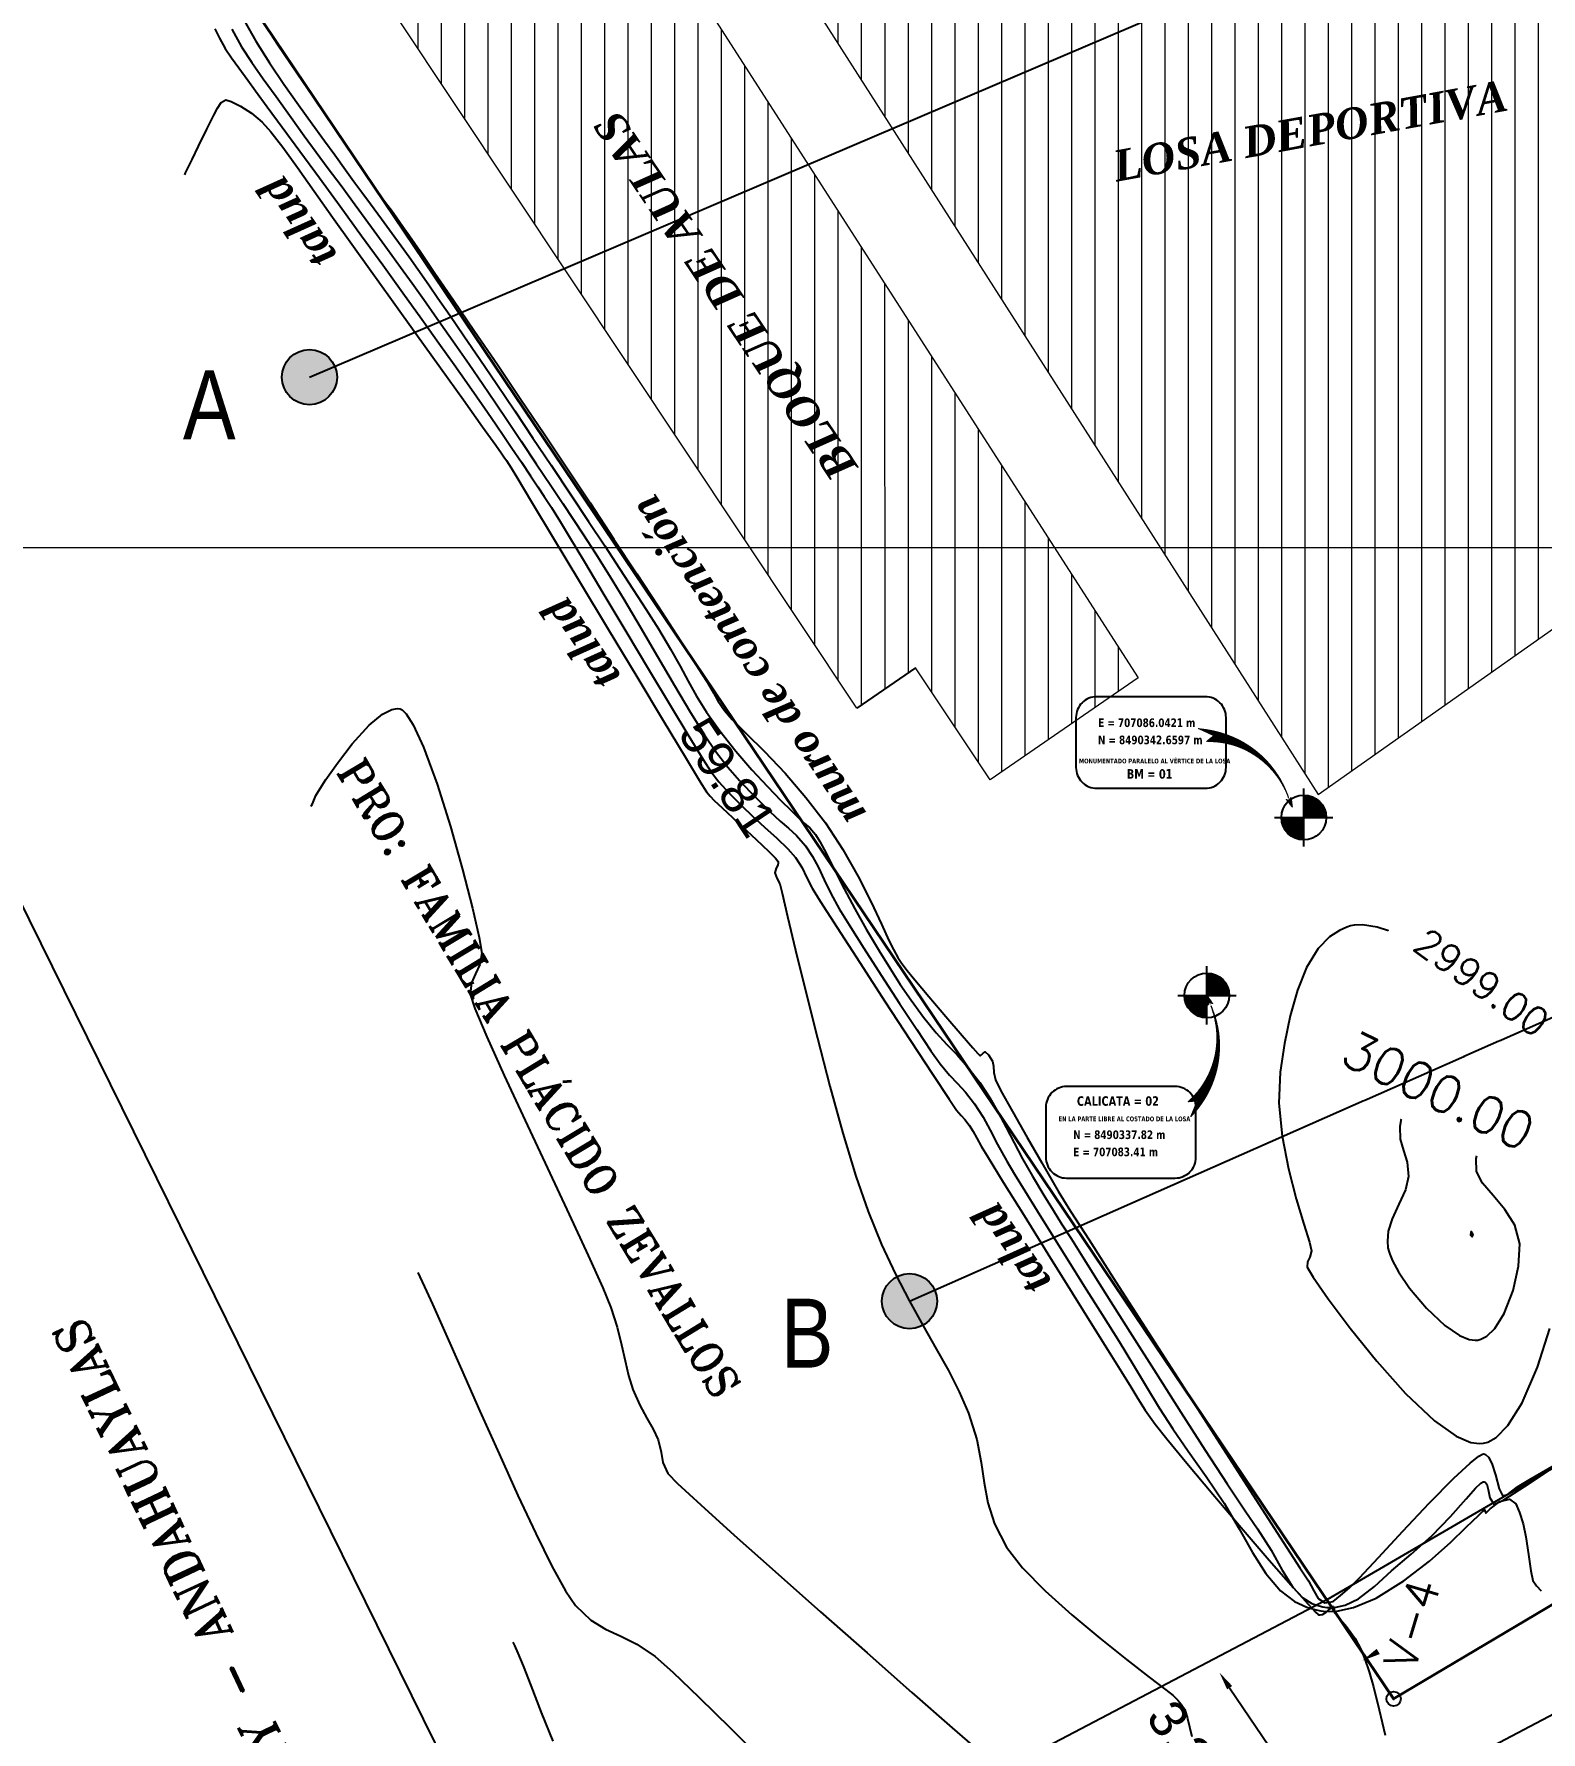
# Model space of a CAD drawing. Header units: metres. Extents: x 706106 to 709341, y 8490035 to 8490642.
# Drawn here: x 708921.59 to 708962.58, y 8490420.13 to 8490466.32 of the extents above; entities that cross this region are included whole.
import ezdxf
from ezdxf.enums import TextEntityAlignment as Align

# ---------------------------------------------------------------- set-up
doc = ezdxf.new("R2010")
doc.units = ezdxf.units.M
for name, color, linetype, lineweight in [('auxiliar', 1, 'Continuous', 9), ('BLOQUES', 7, 'Continuous', 60), ('detalles', 84, 'Continuous', 25), ('V-INTEREG', 5, 'Continuous', 5)]:
    doc.layers.add(name, color=color, linetype=linetype, lineweight=lineweight)
for name, color, linetype in [('C-ANNO-MATC-TEXT', 150, 'Continuous'), ('C-PROP-BRNG', 92, 'Continuous'), ('C-PROP-TEXT', 92, 'Continuous'), ('C-ROAD-SECT-DIAG', 212, 'Continuous'), ('C-ROAD-TEXT', 11, 'Continuous'), ('C-SSWR-PIPE-PATT', 7, 'Continuous'), ('C-STRM-STRC', 170, 'Continuous'), ('C-TOPO', 7, 'Continuous'), ('C-TOPO-MAJR', 9, 'Continuous'), ('C-TOPO-MINR', 8, 'Continuous'), ('CALLES', 7, 'Continuous'), ('V-SITE-VEGE', 80, 'Continuous')]:
    doc.layers.add(name, color=color, linetype=linetype)
doc.styles.add('COTAS', font='arial.ttf')
doc.styles.add('MtXpl_Palatino_Linot', font='')
doc.styles.add('MtXpl_Verdana', font='')
doc.styles.add('ROMANT', font='romant.shx')
doc.styles.get("Standard").update_dxf_attribs({"font": 'simplex.shx'})
doc.styles.get('MtXpl_Palatino_Linot').set_extended_font_data('Palatino Linotype', italic=True, bold=True)
doc.styles.get('MtXpl_Verdana').set_extended_font_data('Verdana', bold=True)
doc.dimstyles.new('GenAng', dxfattribs={"dimtxt": 1, "dimasz": 0.5, "dimexe": 0.18, "dimexo": 0.0625, "dimgap": 0.1, "dimtad": 0, "dimdec": 3, "dimzin": 1, "dimdsep": 46, "dimtxsty": 'COTAS', "dimcen": 0.09, "dimse1": 1, "dimse2": 1, "dimaunit": 1, "dimadec": 3, "dimazin": 0, "dimtfac": 1, "dimtdec": 3, "dimtofl": 0, "dimtmove": 2, "dimatfit": 3, "dimfxl": 1, "dimtolj": 1, "dimtzin": 1, "dimarcsym": 0})
pattern_1 = [(90, (1871.6006, 294.6607), (-0.635, 0), [])]

# ---------------------------------------------------------------- blocks, each defined once
blk = doc.blocks.new('bm')
for p, q in [((0, -0.13), (0, 0.13)), ((-0.13, 0), (0.13, 0))]:
    blk.add_line(p, q)
at = {"const_width": 0.1}
for points in [[(0.05, 0, 0.414214), (0, 0.05, 1)], [(-0.05, 0, 0.414214), (0, -0.05, 1)]]:
    blk.add_lwpolyline(points, format="xyb", dxfattribs=at)
blk.add_circle((0, 0), 0.1)
blk = doc.blocks.new('*D8')
at = {"layer": 'C-STRM-STRC', "color": 0, "lineweight": -2, "transparency": 16777216}
blk.add_line((708954.111, 8490421.34), (708955.366, 8490419.479), dxfattribs=at)
at = {"layer": 'C-STRM-STRC', "color": 0, "transparency": 16777216}
for points in [[(708954.18, 8490421.387), (708954.042, 8490421.293), (708953.832, 8490421.755)], [(708955.435, 8490419.525), (708955.297, 8490419.432), (708955.646, 8490419.064)]]:
    blk.add_solid(points, dxfattribs=at)
at = {"layer": 'Defpoints', "color": 0, "transparency": 16777216}
for p in [(708956.757, 8490423.727), (708958.571, 8490421.037), (708955.646, 8490419.064)]:
    blk.add_point(p, dxfattribs=at)
at = {"layer": 'C-STRM-STRC', "color": 0, "lineweight": 40, "transparency": 16777216, "insert": (708953.194, 8490419.368), "char_height": 1, "attachment_point": 5, "rotation": 303.9889, "style": 'COTAS'}
blk.add_mtext('\\A1;3.245', dxfattribs=at)

msp = doc.modelspace()

# ---------------------------------------------------------------- hatches: boundary and pattern name
h = msp.add_hatch(color=256)
h.dxf.hatch_style = 1
h.set_gradient(color1=(0, 0, 255), color2=(255, 255, 0), tint=1, name='INVSPHERICAL')
h.paths.add_polyline_path([(708928.3313, 8490456.9876, 1), (708929.8313, 8490456.9876, 1)])
h = msp.add_hatch(color=256)
h.dxf.hatch_style = 1
h.set_gradient(color1=(0, 0, 255), color2=(255, 255, 0), tint=1, name='INVSPHERICAL')
h.paths.add_polyline_path([(708944.653, 8490431.8538, 1), (708946.153, 8490431.8538, 1)])
at = {"layer": 'BLOQUES', "lineweight": 0}
h = msp.add_hatch(dxfattribs=at)
h.set_pattern_fill('ANSI31', color=256, scale=0.2, angle=45)
h.set_pattern_definition(pattern_1)
h.paths.add_polyline_path([(708940.3545, 8490470.9222), (708956.5226, 8490445.6383), (708971.2653, 8490456.0372), (708955.6117, 8490480.5847)])
h.paths.add_polyline_path([(708950.8527, 8490462.0173), (708962.0978, 8490464.0654), (708961.8601, 8490465.3706), (708950.615, 8490463.3225)], flags=24)
h.paths.add_polyline_path([(708944.6448, 8490454.625), (708937.7683, 8490464.8681), (708936.3541, 8490463.9186), (708943.2306, 8490453.6756)], flags=24)
h.paths.add_polyline_path([(708939.7255, 8490477.553), (708948.6779, 8490486.4318), (708947.4784, 8490487.6412), (708938.526, 8490478.7624)], flags=24)
h = msp.add_hatch(dxfattribs=at)
h.set_pattern_fill('ANSI31', color=256, scale=0.2, angle=45)
h.set_pattern_definition(pattern_1)
h.paths.add_polyline_path([(708951.618, 8490448.8094), (708947.5931, 8490446.0312), (708945.5645, 8490449.0831), (708943.9662, 8490447.9798), (708929.9067, 8490469.1313), (708936.0246, 8490473.075)])
h.paths.add_polyline_path([(708950.8527, 8490462.0173), (708962.0978, 8490464.0654), (708961.8601, 8490465.3706), (708950.615, 8490463.3225)], flags=24)
h.paths.add_polyline_path([(708944.6448, 8490454.625), (708937.7683, 8490464.8681), (708936.3541, 8490463.9186), (708943.2306, 8490453.6756)], flags=24)
at = {"layer": 'V-INTEREG', "lineweight": 0}
h = msp.add_hatch(dxfattribs=at)
h.set_pattern_fill('ANSI31', color=8, scale=0.027191, angle=-156.38919, style=0)
h.set_pattern_definition([(248.61081, (708959.4046887, 8490443.1604967), (0.0031647951, -0.0012395809), [])])
edge = h.paths.add_edge_path()
edge.add_line((708953.2622, 8490447.4295), (708953.6788, 8490447.2356))
edge.add_line((708953.6788, 8490447.2356), (708953.4841, 8490447.0744))
edge.add_arc((708953.5411, 8490444.7617), 2.3134, 17.83878, 91.41131, ccw=False)
edge.add_arc((708953.1031, 8490444.6775), 2.7566, 16.71651, 86.69291)
h.paths.add_polyline_path([(708955.657, 8490445.5059), (708955.7433, 8490445.4704), (708955.7849, 8490445.563), (708955.8201, 8490445.2877)])
h = msp.add_hatch(dxfattribs=at)
h.set_pattern_fill('ANSI31', color=8, scale=0.027191, angle=-113.90462, style=0)
h.set_pattern_definition([(291.095383, (708957.1991305, 8490441.431219), (0.00317111, 0.001223336), [])])
edge = h.paths.add_edge_path()
edge.add_line((708953.0551, 8490436.8613), (708953.2314, 8490437.2857))
edge.add_line((708953.2314, 8490437.2857), (708952.979, 8490437.2731))
edge.add_arc((708951.459, 8490439.0171), 2.3134, 311.07327, 384.6458)
edge.add_arc((708951.0792, 8490438.7834), 2.7566, 315.79167, 385.76806, ccw=False)
h.paths.add_polyline_path([(708953.522, 8490439.8973), (708953.5617, 8490439.9818), (708953.6549, 8490439.9416), (708953.4949, 8490440.1684)])

# ---------------------------------------------------------------- linework, layer by layer
msp.add_line((708945.5645, 8490449.0831, 507.051), (708943.9662, 8490447.9798, 507.051))
at = {"elevation": 507.051, "flags": 128}
for points in [[(708956.7574, 8490423.7273), (708935.9609, 8490412.8125), (708891.8311, 8490502.3495)], [(708929.0813, 8490456.9876), (708975.8019, 8490476.9281)], [(708938.4334, 8490407.7151), (709017.3188, 8490449.3105), (709020.3086, 8490442.4641), (709027.3455, 8490402.3495)]]:
    msp.add_lwpolyline(points, dxfattribs=at)
for centre in [(708929.0813, 8490456.9876, 507.051), (708945.403, 8490431.8538, 3510.051)]:
    msp.add_circle(centre, 0.75)
at = {"lineweight": 40}
msp.add_solid([(708958.1104, 8490422.3982, 507.051), (708958.1943, 8490422.2542, 507.051), (708957.7203, 8490422.0745, 507.051)], dxfattribs=at)
at = {"layer": 'BLOQUES', "lineweight": 0, "elevation": 507.051, "flags": 128}
msp.add_lwpolyline([(708940.3545, 8490470.9222), (708956.5226, 8490445.6383), (708971.2653, 8490456.0372), (708955.6117, 8490480.5847)], close=True, dxfattribs=at)
msp.add_lwpolyline([(708951.618, 8490448.8094), (708947.5931, 8490446.0312), (708945.5645, 8490449.0831), (708943.9662, 8490447.9798), (708929.9067, 8490469.1313), (708936.0246, 8490473.075), (708951.618, 8490448.8094)], dxfattribs=at)
at = {"layer": 'C-ANNO-MATC-TEXT', "lineweight": 0}
msp.add_line((708890.0854, 8490452.3495, 507.051), (709050.0854, 8490452.3495, 507.051), dxfattribs=at)
at = {"layer": 'C-ROAD-SECT-DIAG', "lineweight": 40, "elevation": 507.051, "flags": 128}
msp.add_lwpolyline([(708956.7574, 8490423.7273), (708958.5463, 8490421.074)], dxfattribs=at)
at = {"layer": 'C-ROAD-TEXT', "color": 4, "linetype": 'Continuous', "lineweight": -3}
msp.add_lwpolyline([(708954.0141, 8490446.3713), (708954.0141, 8490447.7293, 0.4142136), (708953.4477, 8490448.2957), (708950.4962, 8490448.2957, 0.4142136), (708949.9298, 8490447.7293), (708949.9298, 8490446.3713, 0.4142136), (708950.4962, 8490445.8049), (708953.4477, 8490445.8049, 0.4142136)], format="xyb", close=True, dxfattribs=at)
at = {"layer": 'C-ROAD-TEXT', "color": 4, "linetype": 'Continuous', "lineweight": -3, "elevation": 507.051}
msp.add_lwpolyline([(708949.1111, 8490437.1258), (708949.1111, 8490435.7678, 0.4142136), (708949.6776, 8490435.2014), (708952.6291, 8490435.2014, 0.4142136), (708953.1955, 8490435.7678), (708953.1955, 8490437.1258, 0.4142136), (708952.6291, 8490437.6922), (708949.6776, 8490437.6922, 0.4142136)], format="xyb", close=True, dxfattribs=at)
at = {"layer": 'C-SSWR-PIPE-PATT'}
msp.add_circle((708958.5714, 8490421.0368, 507.051), 0.1964, dxfattribs=at)
at = {"layer": 'C-TOPO', "color": 20, "linetype": 'Continuous', "lineweight": -3, "flags": 128}
for points, elevation in [([(708927.3048, 8490466.6891), (708927.6256, 8490466.123), (708927.9932, 8490465.539), (708928.3856, 8490464.9567), (708928.7812, 8490464.3955), (708929.158, 8490463.8749), (708929.4942, 8490463.4142), (708929.768, 8490463.0331), (708930.0573, 8490462.6267), (708930.2913, 8490462.3073), (708930.5079, 8490462.0174), (708930.7446, 8490461.6998), (708931.0393, 8490461.2972), (708931.3344, 8490460.8905), (708931.5727, 8490460.5624), (708931.7921, 8490460.2579), (708932.0306, 8490459.9223), (708932.326, 8490459.5007), (708932.5766, 8490459.1392), (708932.8991, 8490458.67), (708933.2815, 8490458.111), (708933.7112, 8490457.4799), (708934.176, 8490456.7944), (708934.6636, 8490456.0722), (708935.1616, 8490455.3312), (708935.6578, 8490454.5891), (708936.1914, 8490453.788), (708936.6743, 8490453.061), (708937.1134, 8490452.3969), (708937.5157, 8490451.7841), (708937.8882, 8490451.2113), (708938.2379, 8490450.6672), (708938.5716, 8490450.1404), (708938.9037, 8490449.5898), (708939.1608, 8490449.1289), (708939.3834, 8490448.7168), (708939.6114, 8490448.3127), (708939.8853, 8490447.8757), (708940.2451, 8490447.365), (708940.6764, 8490446.8162), (708941.1175, 8490446.305), (708941.5374, 8490445.8503), (708941.9054, 8490445.4714), (708942.1904, 8490445.1871), (708942.3616, 8490445.0165), (708942.5404, 8490444.8524), (708942.6885, 8490444.7278), (708942.8476, 8490444.5499), (708942.967, 8490444.353), (708943.1413, 8490444.0194), (708943.3625, 8490443.5818), (708943.6226, 8490443.073), (708943.9136, 8490442.5256), (708944.2273, 8490441.9724), (708944.5772, 8490441.3844), (708944.8748, 8490440.8979), (708945.1532, 8490440.466), (708945.4455, 8490440.0417), (708945.7847, 8490439.5782), (708946.1256, 8490439.1554), (708946.4201, 8490438.8372), (708946.6968, 8490438.5524), (708946.9845, 8490438.2301), (708947.3118, 8490437.7991), (708947.584, 8490437.3845), (708947.8182, 8490436.9813), (708948.0331, 8490436.578), (708948.2474, 8490436.1628), (708948.4797, 8490435.7241), (708948.7486, 8490435.2505), (708949.0573, 8490434.7347), (708949.3071, 8490434.328), (708949.5395, 8490433.9591), (708949.7961, 8490433.5565), (708950.1185, 8490433.049), (708950.4193, 8490432.5721), (708950.8815, 8490431.8387), (708951.4602, 8490430.922), (708952.1105, 8490429.895), (708952.7875, 8490428.8309), (708953.4462, 8490427.8026), (708954.0418, 8490426.8834), (708954.5293, 8490426.1463), (708954.8639, 8490425.6643), (708955.2408, 8490425.0782), (708955.5409, 8490424.5338), (708955.831, 8490424.07), (708956.1009, 8490423.7831), (708956.3479, 8490423.6301), (708956.5419, 8490423.5624), (708956.6492, 8490423.5397), (708956.7583, 8490423.5256), (708956.9656, 8490423.5243), (708957.2547, 8490423.5831), (708957.6137, 8490423.7581), (708958.0506, 8490424.0951), (708958.5147, 8490424.516), (708959.0486, 8490424.9696), (708959.6121, 8490425.4677), (708960.1183, 8490425.9994), (708960.541, 8490426.4793), (708960.8014, 8490426.7688), (708960.9425, 8490426.9021), (708961.0076, 8490426.9408), (708961.0309, 8490426.9431), (708961.0611, 8490426.9306), (708961.1052, 8490426.8729), (708961.1447, 8490426.7303), (708961.1865, 8490426.5069), (708961.3046, 8490426.3272), (708961.571, 8490426.4514), (708962.1333, 8490426.8118), (708962.8798, 8490427.3122)], 3507.051), ([(708932.0295, 8490432.6348), (708932.0857, 8490432.5151), (708932.2101, 8490432.2458), (708932.4238, 8490431.7741), (708932.752, 8490431.0389), (708933.2159, 8490429.992), (708933.7187, 8490428.8584), (708934.2383, 8490427.6979), (708934.7527, 8490426.5698), (708935.2396, 8490425.5338), (708935.6771, 8490424.6494), (708936.0429, 8490423.9761), (708936.3149, 8490423.5736), (708936.7343, 8490423.1811), (708937.137, 8490422.9342), (708937.5471, 8490422.745), (708937.9883, 8490422.5254), (708938.4847, 8490422.1872), (708938.9629, 8490421.7618), (708939.6739, 8490421.0809), (708940.5293, 8490420.2369), (708941.4406, 8490419.3224)], 3512.051)]:
    msp.add_lwpolyline(points, dxfattribs=dict(at, elevation=elevation))
at = {"layer": 'C-TOPO', "color": 132, "linetype": 'Continuous', "lineweight": -3, "true_color": 0x00b8b8, "flags": 128}
for points, elevation in [([(708926.5038, 8490466.4653), (708926.6321, 8490466.2074), (708926.7922, 8490465.9299), (708926.9645, 8490465.6733), (708927.163, 8490465.3981), (708927.4018, 8490465.065), (708927.6125, 8490464.772), (708927.931, 8490464.3372), (708928.3391, 8490463.7833), (708928.8184, 8490463.1331), (708929.3507, 8490462.4095), (708929.9176, 8490461.6353), (708930.501, 8490460.8333), (708931.0762, 8490460.0379), (708931.6248, 8490459.2771), (708932.1372, 8490458.5642), (708932.6042, 8490457.9123), (708933.0162, 8490457.3344), (708933.3639, 8490456.8438), (708933.6378, 8490456.4537), (708933.9274, 8490456.0363), (708934.1618, 8490455.6941), (708934.3722, 8490455.3827), (708934.5895, 8490455.0577), (708934.8447, 8490454.6745), (708935.093, 8490454.3031), (708935.2901, 8490454.0083), (708935.4687, 8490453.738), (708935.6613, 8490453.4402), (708935.9003, 8490453.0629), (708936.1498, 8490452.6539), (708936.5629, 8490451.9646), (708937.0915, 8490451.078), (708937.6877, 8490450.0772), (708938.3034, 8490449.045), (708938.8906, 8490448.0645), (708939.4012, 8490447.2186), (708939.7872, 8490446.5902), (708940.0007, 8490446.2624), (708940.2189, 8490445.9824), (708940.4031, 8490445.7747), (708940.5981, 8490445.5755), (708940.8487, 8490445.3215), (708941.1261, 8490445.0531), (708941.4573, 8490444.7511), (708941.7954, 8490444.4436), (708942.0932, 8490444.1587), (708942.3037, 8490443.9246), (708942.4843, 8490443.6402), (708942.5967, 8490443.3911), (708942.7525, 8490443.0863), (708942.9772, 8490442.7301), (708943.4373, 8490442.0156), (708944.0531, 8490441.0648), (708944.7451, 8490439.9999), (708945.4336, 8490438.9434), (708946.039, 8490438.0172), (708946.4817, 8490437.3438), (708946.6821, 8490437.0452), (708946.8042, 8490436.9003), (708946.9091, 8490436.7912), (708947.0268, 8490436.6437), (708947.1373, 8490436.4655), (708947.2304, 8490436.2871), (708947.3511, 8490436.0684), (708947.5417, 8490435.7582), (708947.9547, 8490435.0919), (708948.5199, 8490434.1822), (708949.167, 8490433.1419), (708949.826, 8490432.0836), (708950.4265, 8490431.1202), (708950.8985, 8490430.3643), (708951.1717, 8490429.9287), (708951.4208, 8490429.5233), (708951.6113, 8490429.205), (708951.8104, 8490428.8929), (708952.0855, 8490428.5066), (708952.3992, 8490428.1124), (708952.9489, 8490427.4463), (708953.6515, 8490426.608), (708954.4236, 8490425.6971), (708955.1819, 8490424.8131), (708955.8431, 8490424.0557), (708956.2462, 8490423.6078), (708956.4471, 8490423.3975), (708956.5227, 8490423.3291), (708956.541, 8490423.3189), (708956.5724, 8490423.3176), (708956.6386, 8490423.3343), (708956.7393, 8490423.3927), (708956.8565, 8490423.4899), (708956.9335, 8490423.5515), (708956.9499, 8490423.4753), (708956.9626, 8490423.3795), (708957.0696, 8490423.2572), (708957.29, 8490423.0033), (708957.5207, 8490422.6793), (708957.6799, 8490422.3855), (708957.7904, 8490422.1153), (708957.9066, 8490421.7706), (708958.0202, 8490421.3625), (708958.1748, 8490420.7371), (708958.3375, 8490420.0465)], 3509.051), ([(708926.9685, 8490466.4483), (708927.2363, 8490465.9758), (708927.5168, 8490465.542), (708927.8249, 8490465.1046), (708928.1759, 8490464.6211), (708928.5849, 8490464.049), (708928.9363, 8490463.5555), (708929.2655, 8490463.104), (708929.5932, 8490462.6618), (708929.9396, 8490462.1964), (708930.3251, 8490461.6751), (708930.7701, 8490461.0652), (708931.2014, 8490460.4708), (708931.5573, 8490459.981), (708931.8756, 8490459.5413), (708932.1939, 8490459.0971), (708932.5501, 8490458.5939), (708932.9819, 8490457.9772), (708933.4229, 8490457.342), (708933.8007, 8490456.7924), (708934.1437, 8490456.2875), (708934.4808, 8490455.7865), (708934.8404, 8490455.2482), (708935.2513, 8490454.6318), (708935.6486, 8490454.0373), (708935.9721, 8490453.554), (708936.2572, 8490453.1254), (708936.5393, 8490452.6949), (708936.8537, 8490452.2059), (708937.2359, 8490451.6017), (708937.6347, 8490450.949), (708938.0806, 8490450.1946), (708938.548, 8490449.3932), (708939.0114, 8490448.5995), (708939.4453, 8490447.8685), (708939.8243, 8490447.255), (708940.1229, 8490446.8137), (708940.461, 8490446.382), (708940.7768, 8490446.0186), (708941.0718, 8490445.7067), (708941.3475, 8490445.4292), (708941.6052, 8490445.169), (708941.8819, 8490444.9087), (708942.1125, 8490444.7187), (708942.3321, 8490444.5209), (708942.5757, 8490444.2373), (708942.7656, 8490443.9501), (708942.9254, 8490443.646), (708943.0817, 8490443.3146), (708943.261, 8490442.9458), (708943.4899, 8490442.5293), (708943.7596, 8490442.0895), (708944.1583, 8490441.4588), (708944.6332, 8490440.7192), (708945.1311, 8490439.9527), (708945.5991, 8490439.2412), (708945.9842, 8490438.6669), (708946.2334, 8490438.3117), (708946.4895, 8490437.9995), (708946.7079, 8490437.7705), (708946.923, 8490437.5395), (708947.1693, 8490437.2214), (708947.4036, 8490436.8543), (708947.5941, 8490436.5022), (708947.7923, 8490436.1192), (708948.0499, 8490435.6594), (708948.2602, 8490435.3095), (708948.5379, 8490434.8556), (708948.8746, 8490434.3109), (708949.2621, 8490433.6886), (708949.6918, 8490433.002), (708950.1556, 8490432.2643), (708950.6451, 8490431.4889), (708951.1023, 8490430.7542), (708951.4938, 8490430.1088), (708951.8484, 8490429.5201), (708952.1951, 8490428.9558), (708952.5625, 8490428.3836), (708952.9794, 8490427.7709), (708953.4747, 8490427.0855), (708953.9628, 8490426.3588), (708954.3668, 8490425.6599), (708954.7288, 8490425.013), (708955.0906, 8490424.4423), (708955.4942, 8490423.9721), (708955.8755, 8490423.6843), (708956.2096, 8490423.5283), (708956.4603, 8490423.4556), (708956.5951, 8490423.4293), (708956.7349, 8490423.4133), (708957.0242, 8490423.4204), (708957.4756, 8490423.5178), (708958.0927, 8490423.778), (708958.8511, 8490424.2452), (708959.5462, 8490424.7828), (708960.1258, 8490425.2971), (708960.5377, 8490425.6944), (708960.7297, 8490425.881), (708960.8744, 8490426.0124), (708960.9867, 8490426.1338), (708961.0363, 8490426.1863), (708961.0571, 8490426.1392), (708961.0787, 8490426.0911), (708961.2003, 8490426.2022), (708961.4592, 8490426.4002), (708961.7235, 8490426.4726), (708961.894, 8490426.3416), (708961.9978, 8490426.1018), (708962.093, 8490425.8001), (708962.1714, 8490425.4454), (708962.2409, 8490424.9638), (708962.3017, 8490424.5147), (708962.354, 8490424.2577), (708962.4612, 8490424.1126), (708962.5821, 8490423.9715)], 3508.051), ([(708927.8364, 8490466.6151), (708928.2239, 8490466.0275), (708928.7386, 8490465.2609), (708929.3158, 8490464.4087), (708929.8905, 8490463.5646), (708930.3979, 8490462.8222), (708930.773, 8490462.2752), (708930.9511, 8490462.0171), (708931.0773, 8490461.8413), (708931.1801, 8490461.7035), (708931.3084, 8490461.5292), (708931.4372, 8490461.3519), (708931.5413, 8490461.2073), (708931.6701, 8490461.0242), (708931.8055, 8490460.8278), (708932.0893, 8490460.414), (708932.4956, 8490459.8201), (708932.9988, 8490459.0829), (708933.573, 8490458.2396), (708934.1925, 8490457.3272), (708934.8314, 8490456.3829), (708935.4639, 8490455.4436), (708936.0643, 8490454.5465), (708936.7167, 8490453.5641), (708937.3639, 8490452.5836), (708937.9838, 8490451.6396), (708938.5546, 8490450.7666), (708939.0543, 8490449.9994), (708939.461, 8490449.3727), (708939.7526, 8490448.921), (708939.9073, 8490448.6791), (708940.068, 8490448.4028), (708940.1905, 8490448.1802), (708940.3672, 8490447.9163), (708940.5836, 8490447.6784), (708940.9643, 8490447.2979), (708941.4588, 8490446.8006), (708942.0164, 8490446.2121), (708942.5864, 8490445.558), (708943.1181, 8490444.864), (708943.5884, 8490444.1368), (708944.0033, 8490443.4007), (708944.3555, 8490442.7082), (708944.638, 8490442.1115), (708944.8434, 8490441.6631), (708944.9648, 8490441.4154), (708945.0892, 8490441.2055), (708945.1936, 8490441.0421), (708945.336, 8490440.8447), (708945.544, 8490440.5896), (708945.9253, 8490440.138), (708946.3867, 8490439.5981), (708946.8354, 8490439.078), (708947.1226, 8490438.749), (708947.265, 8490438.5894), (708947.314, 8490438.5374), (708947.3225, 8490438.5304), (708947.3322, 8490438.5327), (708947.3585, 8490438.5523), (708947.4055, 8490438.5984), (708947.4566, 8490438.6346), (708947.5495, 8490438.5544), (708947.6633, 8490438.3832), (708947.6914, 8490438.2426), (708947.6996, 8490438.0709), (708947.7398, 8490437.8704), (708947.8883, 8490437.5776), (708948.2039, 8490437.009), (708948.6021, 8490436.3078), (708948.9984, 8490435.6173), (708949.3083, 8490435.0808), (708949.4474, 8490434.8415), (708949.5187, 8490434.7247), (708949.5919, 8490434.6091), (708949.7863, 8490434.3057), (708950.287, 8490433.5246), (708951.0185, 8490432.384), (708951.9052, 8490431.0018), (708952.8716, 8490429.496), (708953.842, 8490427.9846), (708954.7409, 8490426.5856), (708955.4928, 8490425.4171), (708956.022, 8490424.5969), (708956.2531, 8490424.2432), (708956.4005, 8490423.9791), (708956.5216, 8490423.7638), (708956.7033, 8490423.6502), (708956.9225, 8490423.6886), (708957.1288, 8490423.8478), (708957.3676, 8490424.0581), (708957.6391, 8490424.3299), (708958.1571, 8490424.8832), (708958.8238, 8490425.5989), (708959.5416, 8490426.3577), (708960.2129, 8490427.0403), (708960.6508, 8490427.4514), (708960.8887, 8490427.6409), (708960.9924, 8490427.6963), (708961.0254, 8490427.6999), (708961.0698, 8490427.6842), (708961.1485, 8490427.6146), (708961.2448, 8490427.4372), (708961.343, 8490427.1262), (708961.4382, 8490426.751), (708961.5306, 8490426.5634), (708961.6564, 8490426.5836), (708961.7841, 8490426.6866), (708961.9424, 8490426.807), (708962.2569, 8490426.9898), (708962.9444, 8490427.3887)], 3506.051), ([(708925.6884, 8490462.4887), (708925.7141, 8490462.5413), (708925.7761, 8490462.6691), (708925.8899, 8490462.9056), (708926.0652, 8490463.2705), (708926.2894, 8490463.7342), (708926.4764, 8490464.1124), (708926.5803, 8490464.3046), (708926.6832, 8490464.4538), (708926.8073, 8490464.5302), (708926.9547, 8490464.489), (708927.2031, 8490464.3604), (708927.5013, 8490464.1652), (708927.7982, 8490463.9242), (708928.0333, 8490463.662), (708928.3563, 8490463.2396), (708928.7524, 8490462.6897), (708929.2069, 8490462.0449), (708929.7049, 8490461.3379), (708930.2318, 8490460.6013), (708930.7122, 8490459.9354), (708931.3119, 8490459.1005), (708931.9751, 8490458.1752), (708932.6461, 8490457.2375), (708933.2691, 8490456.3659), (708933.7886, 8490455.6386), (708934.1487, 8490455.1339), (708934.2937, 8490454.9302), (708934.3702, 8490454.8186), (708934.4382, 8490454.7172), (708934.502, 8490454.6211), (708934.5646, 8490454.5242), (708934.7204, 8490454.2658), (708935.124, 8490453.5951), (708935.7138, 8490452.6147), (708936.4282, 8490451.4274), (708937.2055, 8490450.1359), (708937.9841, 8490448.843), (708938.7023, 8490447.6513), (708939.2985, 8490446.6637), (708939.7112, 8490445.9827), (708939.8785, 8490445.7111), (708939.9802, 8490445.5884), (708940.0923, 8490445.4739), (708940.3063, 8490445.2736), (708940.7359, 8490444.8763), (708941.232, 8490444.4126), (708941.5769, 8490444.0813), (708941.7552, 8490443.8997), (708941.8179, 8490443.8261), (708941.8288, 8490443.8068), (708941.8334, 8490443.7751), (708941.8216, 8490443.7167), (708941.7778, 8490443.6327), (708941.743, 8490443.5044), (708941.7953, 8490443.3595), (708941.8761, 8490443.2083), (708941.9393, 8490442.951), (708942.0875, 8490442.3212), (708942.3062, 8490441.3998), (708942.5807, 8490440.268), (708942.8963, 8490439.0069), (708943.2384, 8490437.6974), (708943.5923, 8490436.4206), (708943.9433, 8490435.2576), (708944.2769, 8490434.2895), (708944.645, 8490433.3912), (708945.0233, 8490432.5844), (708945.403, 8490431.8538), (708945.7751, 8490431.184), (708946.1306, 8490430.5595), (708946.4605, 8490429.965), (708946.7558, 8490429.3852), (708947.0076, 8490428.8047), (708947.235, 8490428.087), (708947.3548, 8490427.469), (708947.4313, 8490426.9089), (708947.5289, 8490426.365), (708947.712, 8490425.7954), (708948.0451, 8490425.1585), (708948.4802, 8490424.5984), (708949.0943, 8490423.9723), (708949.8166, 8490423.321), (708950.5765, 8490422.6858), (708951.3031, 8490422.1074), (708951.9257, 8490421.627), (708952.3737, 8490421.2855), (708952.5761, 8490421.1239), (708952.7016, 8490420.9999), (708952.7964, 8490420.8961), (708952.8879, 8490420.7507), (708952.9625, 8490420.5021), (708953.0805, 8490420.0102)], 3510.051), ([(708929.1298, 8490445.3116), (708929.1404, 8490445.3343), (708929.1618, 8490445.3855), (708929.1972, 8490445.4746), (708929.2576, 8490445.6115), (708929.3697, 8490445.8001), (708929.5305, 8490446.039), (708929.8401, 8490446.4835), (708930.2473, 8490447.0158), (708930.7012, 8490447.5182), (708931.0636, 8490447.8194), (708931.3179, 8490447.947), (708931.4729, 8490447.9711), (708931.5449, 8490447.962), (708931.5988, 8490447.9389), (708931.7148, 8490447.8314), (708931.9064, 8490447.5331), (708932.1852, 8490446.9241), (708932.5518, 8490445.9186), (708932.9133, 8490444.7652), (708933.2425, 8490443.5966), (708933.5125, 8490442.545), (708933.696, 8490441.743), (708933.7661, 8490441.323), (708933.7163, 8490441.0083), (708933.5983, 8490440.7603), (708933.4848, 8490440.5141), (708933.4485, 8490440.2047), (708933.5779, 8490439.8169), (708933.9068, 8490439.0455), (708934.3813, 8490437.9951), (708934.9478, 8490436.7701), (708935.5526, 8490435.4751), (708936.142, 8490434.2145), (708936.6622, 8490433.0929), (708937.0596, 8490432.2148), (708937.2805, 8490431.6846), (708937.452, 8490431.1431), (708937.5715, 8490430.6647), (708937.6653, 8490430.2338), (708937.7598, 8490429.8346), (708937.8816, 8490429.4516), (708938.0685, 8490429.0247), (708938.2567, 8490428.6741), (708938.4283, 8490428.3689), (708938.5653, 8490428.0783), (708938.6522, 8490427.7439), (708938.6958, 8490427.4675), (708938.825, 8490427.1654), (708939.0926, 8490426.8932), (708939.7235, 8490426.3107), (708940.636, 8490425.4885), (708941.7485, 8490424.497), (708942.9794, 8490423.407), (708944.2469, 8490422.2891), (708945.4694, 8490421.2137), (708946.5653, 8490420.2515), (708947.4527, 8490419.4731)], 3511.051), ([(708962.7431, 8490438.9726), (708962.2117, 8490439.5184), (708961.4105, 8490440.2039), (708960.5198, 8490440.8484), (708959.6065, 8490441.404), (708958.7376, 8490441.823), (708958.1194, 8490442.0276), (708957.7232, 8490442.0888), (708957.4993, 8490442.08), (708957.4009, 8490442.0595), (708957.4009, 8490442.0595), (708957.2961, 8490442.0263), (708957.0982, 8490441.9395), (708956.8295, 8490441.7613), (708956.52, 8490441.4422), (708956.2029, 8490440.9295), (708955.9523, 8490440.3128), (708955.7565, 8490439.616), (708955.6038, 8490438.8632), (708955.4824, 8490438.0784), (708955.4496, 8490437.2373), (708955.5414, 8490436.3413), (708955.7141, 8490435.4528), (708955.9238, 8490434.6341), (708956.1267, 8490433.9476), (708956.2791, 8490433.4557), (708956.3372, 8490433.2207), (708956.2922, 8490433.0541), (708956.2265, 8490432.9217), (708956.2181, 8490432.7741), (708956.3805, 8490432.5084), (708956.7915, 8490431.9168), (708957.3894, 8490431.1148), (708958.1121, 8490430.2179), (708958.8977, 8490429.3413), (708959.6844, 8490428.6007), (708960.2727, 8490428.1835), (708960.6693, 8490428.0117), (708960.905, 8490427.9782), (708961.0127, 8490427.9886), (708961.1305, 8490428.0218), (708961.3583, 8490428.1481), (708961.6801, 8490428.4686), (708962.0694, 8490429.0885), (708962.4875, 8490430.0617), (708962.8231, 8490431.1112)], 3506.051), ([(708934.6138, 8490422.5784), (708934.657, 8490422.4852), (708934.7472, 8490422.28), (708934.8917, 8490421.9303), (708935.1008, 8490421.4001), (708935.3874, 8490420.6642), (708935.7, 8490419.8857)], 3513.051)]:
    msp.add_lwpolyline(points, dxfattribs=dict(at, elevation=elevation))
at = {"layer": 'C-TOPO', "color": 20, "linetype": 'Continuous', "lineweight": -3, "elevation": 3507.051, "flags": 128}
msp.add_lwpolyline([(708959.2766, 8490437.7151), (708959.226, 8490437.6976), (708959.1348, 8490437.6456), (708959.0206, 8490437.5297), (708958.9046, 8490437.3162), (708958.8052, 8490436.9806), (708958.7403, 8490436.6022), (708958.7511, 8490436.2558), (708958.8426, 8490435.9533), (708958.9427, 8490435.6357), (708958.9792, 8490435.2443), (708958.8929, 8490434.8787), (708958.7171, 8490434.4964), (708958.5305, 8490434.0939), (708958.426, 8490433.755), (708958.4001, 8490433.4898), (708958.4173, 8490433.3073), (708958.4381, 8490433.2143), (708958.4634, 8490433.1331), (708958.5381, 8490432.9534), (708958.7034, 8490432.6503), (708959.0038, 8490432.2108), (708959.4654, 8490431.6622), (708959.968, 8490431.1898), (708960.3602, 8490430.9208), (708960.6288, 8490430.8097), (708960.7887, 8490430.7884), (708960.8615, 8490430.7955), (708960.9447, 8490430.8183), (708961.1046, 8490430.9025), (708961.3263, 8490431.1128), (708961.5823, 8490431.5154), (708961.8267, 8490432.1417), (708961.9717, 8490432.8092), (708962.0005, 8490433.4155), (708961.8679, 8490433.9166), (708961.5975, 8490434.3477), (708961.2759, 8490434.7247), (708960.9899, 8490435.0639), (708960.8261, 8490435.3815), (708960.8188, 8490435.7368), (708960.9068, 8490436.0437), (708960.9776, 8490436.3343), (708960.9193, 8490436.6406), (708960.6998, 8490436.9279), (708960.349, 8490437.2338), (708959.9438, 8490437.5034), (708959.6319, 8490437.6563), (708959.4309, 8490437.7159), (708959.3218, 8490437.7228), (708959.2766, 8490437.7151)], close=True, dxfattribs=at)
at = {"layer": 'C-TOPO', "color": 132, "linetype": 'Continuous', "lineweight": -3, "true_color": 0x00b8b8, "elevation": 3508.051, "flags": 128}
msp.add_lwpolyline([(708960.6581, 8490433.6545), (708960.6639, 8490433.6467), (708960.6912, 8490433.6187), (708960.7103, 8490433.6024), (708960.7348, 8490433.6588), (708960.7108, 8490433.7045), (708960.6826, 8490433.7462), (708960.6581, 8490433.6545)], close=True, dxfattribs=at)
at = {"layer": 'V-SITE-VEGE', "elevation": 507.051, "flags": 128}
msp.add_lwpolyline([(708956.7574, 8490423.7273), (708925.1357, 8490470.628), (708946.5048, 8490490.1233), (709012.0448, 8490455.9386), (708956.7574, 8490423.7273)], dxfattribs=at)

# ---------------------------------------------------------------- block references
at = {"layer": 'detalles', "linetype": 'Continuous', "xscale": 6.096, "yscale": 6.096, "zscale": 6.096}
for p in [(708956.1273, 8490445.0093, 3505.372), (708953.4924, 8490440.1703, 507.051)]:
    msp.add_blockref('bm', p, dxfattribs=at)

# ---------------------------------------------------------------- texts
at = {"insert": (708940.4544, 8490446.1029, 507.051), "char_height": 1, "attachment_point": 5, "rotation": 303.58729, "style": 'COTAS'}
msp.add_mtext('59.81', dxfattribs=at)
at = {"layer": 'auxiliar', "insert": (708959.0709, 8490423.0796, 507.051), "char_height": 0.9, "attachment_point": 5, "rotation": 73.0614}
msp.add_mtext('\\A1;V-4', dxfattribs=at)
at = {"layer": 'C-PROP-BRNG', "color": 42, "style": 'MtXpl_Palatino_Linot'}
for s, rotation, p in [('LOSA DEPORTIVA', 10.32238, (708951.0259, 8490462.3004, 507.051)), ('BLOQUE DE AULAS', 123.87501, (708944.0205, 8490454.5478, 507.051))]:
    msp.add_text(s, height=0.84375, rotation=rotation, dxfattribs=at).set_placement(p)
at = {"layer": 'C-PROP-BRNG', "color": 0, "style": 'MtXpl_Palatino_Linot'}
for s, rotation, p in [('talud', 124.23936, (708929.8523, 8490460.3177, 507.051)), ('muro de contención ', 123.55762, (708944.2379, 8490445.143, 507.051)), ('talud', 124.23936, (708937.5713, 8490448.8567, 507.051)), ('talud', 124.23936, (708949.2852, 8490432.3952, 507.051))]:
    msp.add_text(s, height=0.84375, rotation=rotation, dxfattribs=at).set_placement(p)
at = {"layer": 'C-ROAD-TEXT', "color": 3, "style": 'MtXpl_Verdana', "width": 0.75}
for s, height, p in [('E = 707086.0421 m', 0.234375, (708950.5376, 8490447.4698)), ('N = 8490342.6597 m', 0.234375, (708950.5296, 8490447.0026)), ('MONUMENTADO PARALELO AL VÉRTICE DE LA LOSA', 0.130913, (708950.0121, 8490446.4803, 67.0943)), ('BM = 01', 0.25781, (708951.3135, 8490446.067, -63.3814))]:
    msp.add_text(s, height=height, dxfattribs=at).set_placement(p)
at = {"layer": 'C-ROAD-TEXT', "color": 6, "style": 'MtXpl_Verdana', "width": 0.75}
for s, height, p in [('CALICATA = 02', 0.257812, (708949.957, 8490437.1684, 443.6696)), ('EN LA PARTE LIBRE AL COSTADO DE LA LOSA ', 0.130913, (708949.4579, 8490436.7459, 574.1453)), ('N = 8490337.82 m', 0.234375, (708949.8549, 8490436.264, 507.051)), ('E = 707083.41 m', 0.234375, (708949.8585, 8490435.7968, 507.051))]:
    msp.add_text(s, height=height, dxfattribs=at).set_placement(p)
at = {"layer": 'CALLES', "style": 'ROMANT'}
for s, height, rotation, p in [('PRO: FAMILIA PLÁCIDO ZEVALLOS', 0.85, 301.01849, (708935.4475, 8490437.9951, 3511.051)), ('CARRETERA ABANCAY - ANDAHUAYLAS', 0.95625, 115.17753, (708928.1189, 8490419.318, 507.051))]:
    msp.add_text(s, height=height, rotation=rotation, dxfattribs=at).set_placement(p, align=Align.MIDDLE)

# ---------------------------------------------------------------- dimensions: what is measured, and where the dimension line sits
at = {"layer": 'C-STRM-STRC', "lineweight": 40}
dim = msp.add_aligned_dim(p1=(708956.7574, 8490423.7273, 507.051), p2=(708958.5714, 8490421.0368, 507.051), distance=-3.5287, dimstyle='GenAng', dxfattribs=at)
dim.commit()
dim.dimension.update_dxf_attribs({"geometry": '*D8', "text_midpoint": (708953.1941, 8490419.3681, 507.051)})

# ---------------------------------------------------------------- next in the draw order: texts
at = {"layer": 'C-PROP-TEXT', "color": 253, "linetype": 'Continuous', "lineweight": -3, "char_height": 1.875, "attachment_point": 4, "bg_fill": 3, "box_fill_scale": 1.254, "bg_fill_color": 256, "bg_fill_true_color": 13158600, "bg_fill_transparency": 0}
for s, insert in [('{\\fArial Narrow|b0|i0|c0|p34;\\C30;A}', (708925.6402, 8490456.2351, 507.051)), ('{\\fArial Narrow|b0|i0|c0|p34;\\C30;B}', (708941.9025, 8490430.983, 511.051))]:
    msp.add_mtext(s, dxfattribs=dict(at, insert=insert))
at = {"layer": 'C-TOPO-MINR', "color": 171, "linetype": 'Continuous', "lineweight": -3, "true_color": 0x7070ff, "insert": (708960.9652, 8490440.5261, 3506.051), "char_height": 0.75, "width": 4.472857, "attachment_point": 5, "rotation": 324.11238, "bg_fill": 3, "box_fill_scale": 1.846667, "bg_fill_color": 256, "bg_fill_true_color": 13158600, "bg_fill_transparency": 0}
msp.add_mtext('2999.00', dxfattribs=at)

# ---------------------------------------------------------------- next in the draw order: texts
at = {"layer": 'C-TOPO-MAJR', "color": 5, "linetype": 'Continuous', "lineweight": -3, "insert": (708959.7879, 8490437.5799, 3507.051), "char_height": 1, "width": 5.96381, "attachment_point": 5, "rotation": 333.88976, "bg_fill": 3, "box_fill_scale": 1.635, "bg_fill_color": 256, "bg_fill_true_color": 13158600, "bg_fill_transparency": 0}
msp.add_mtext('3000.00', dxfattribs=at)

# ---------------------------------------------------------------- next in the draw order: linework, layer by layer
at = {"elevation": 3510.051, "flags": 128}
msp.add_lwpolyline([(708945.403, 8490431.8538), (709008.9276, 8490459.9193)], dxfattribs=at)
at = {"layer": 'C-STRM-STRC', "lineweight": 40, "elevation": 507.051, "flags": 128}
msp.add_lwpolyline([(708925.1357, 8490470.628), (708946.5048, 8490490.1233), (709014.8796, 8490454.46), (708958.5714, 8490421.0368), (708925.1357, 8490470.628)], dxfattribs=at)

doc.saveas('drawing.dxf')
